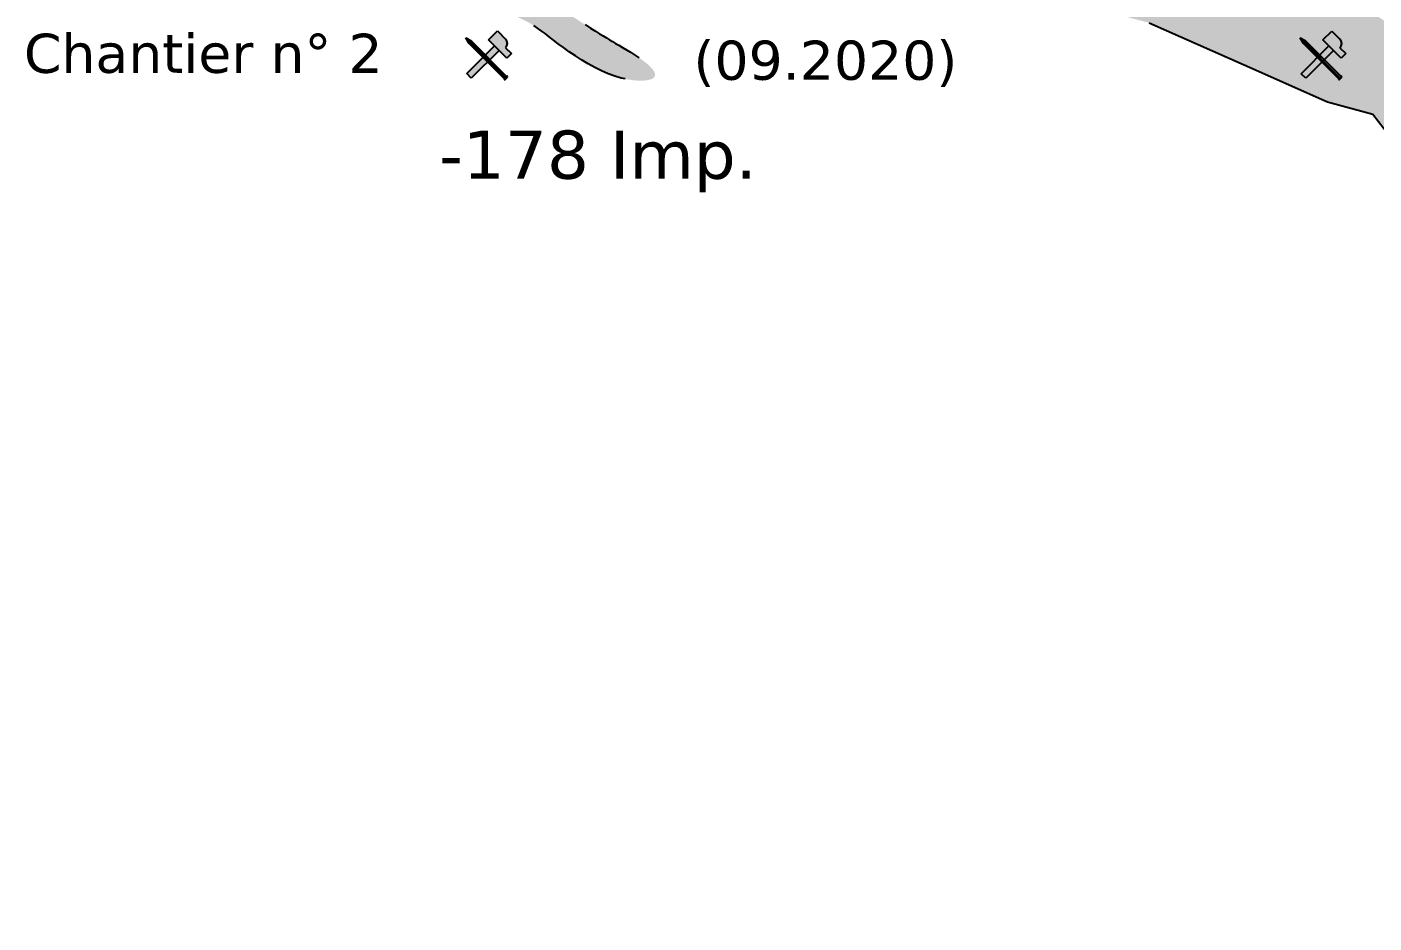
# Model space of a CAD drawing. Header units: metres. Extents: x -1178 to 131, y -250 to 398.
# Drawn here: x 7.2 to 51.96, y -206.53 to -176.75 of the extents above; entities that cross this region are included whole.
import ezdxf

# ---------------------------------------------------------------- set-up
doc = ezdxf.new("R2010")
doc.units = ezdxf.units.M
doc.header["$MEASUREMENT"] = 0
for name, color, linetype in [("Blocs - Courant d'air", 204, 'Continuous'), ('Topo Dessin - Galeries', 1, 'Continuous'), ('Topo Dessin - Légendes Grosses', 250, 'Continuous')]:
    doc.layers.add(name, color=color, linetype=linetype)
doc.layers.add('Topo Dessin - Fond', color=7, linetype='Continuous', true_color=0xdedede)

# ---------------------------------------------------------------- blocks, each defined once
blk = doc.blocks.new('Désob')
at = {"layer": "Blocs - Courant d'air"}
h = blk.add_hatch(color=256, dxfattribs=at)
h.dxf.hatch_style = 1
h.paths.add_polyline_path([(0.846, 0.149), (0.65, 0.345, 0.414758), (0.65, 0.632), (0.382, 0.9), (0.08, 0.607), (0.692, -0.005)])
h.paths.add_polyline_path([(0.432, 0.255), (0.284, 0.403), (-0.637, -0.518), (-0.489, -0.666)])
h = blk.add_hatch(color=256, dxfattribs=at)
h.dxf.hatch_style = 1
h.paths.add_polyline_path([(-0.488, 0.562), (-0.673, 0.673), (-0.562, 0.488), (-0.299, 0.225), (0.622, -0.696), (0.696, -0.622)])
h = blk.add_hatch(color=256, dxfattribs=at)
h.dxf.hatch_style = 1
h.paths.add_polyline_path([(0.71, -0.607, 0.414214), (0.681, -0.607), (0.696, -0.622), (0.622, -0.696), (0.607, -0.71, 0.414214), (0.636, -0.71), (0.71, -0.636, 0.414214)])
h.paths.add_polyline_path([(0.607, -0.681, 0.414214), (0.607, -0.71), (0.622, -0.696)])
for p, q in [((0.08, 0.607), (0.382, 0.9)), ((0.382, 0.9), (0.65, 0.632)), ((-0.673, 0.673), (-0.488, 0.562)), ((-0.562, 0.488), (-0.673, 0.673)), ((-0.673, 0.673), (0.673, -0.673)), ((0.622, -0.696), (-0.562, 0.488)), ((-0.299, 0.225), (-0.562, 0.488)), ((0.696, -0.622), (-0.488, 0.562)), ((0.692, -0.005), (0.08, 0.607)), ((-0.637, -0.518), (0.284, 0.403)), ((0.432, 0.255), (-0.489, -0.666)), ((0.65, 0.345), (0.846, 0.149)), ((0.846, 0.149), (0.692, -0.005)), ((-0.489, -0.666), (-0.637, -0.518)), ((0.607, -0.681), (0.607, -0.681)), ((0.607, -0.71), (0.607, -0.71)), ((0.607, -0.71), (0.607, -0.71)), ((0.607, -0.71), (0.607, -0.71)), ((0.696, -0.622), (0.622, -0.696)), ((0.636, -0.71), (0.71, -0.636)), ((0.681, -0.607), (0.681, -0.607)), ((0.71, -0.607), (0.71, -0.607)), ((0.71, -0.607), (0.71, -0.607))]:
    blk.add_line(p, q, dxfattribs=at)
for centre, radius, start, end in [((0.507, 0.489), 0.203, 315, 45), ((0.622, -0.696), 0.02, 135, 225), ((0.622, -0.696), 0.02, 225, 315), ((0.696, -0.622), 0.02, 45, 135), ((0.696, -0.622), 0.02, 315, 45)]:
    blk.add_arc(centre, radius, start, end, dxfattribs=at)

msp = doc.modelspace()

# ---------------------------------------------------------------- hatches: boundary and pattern name
at = {"layer": 'Topo Dessin - Fond'}
h = msp.add_hatch(color=256, dxfattribs=at)
h.dxf.hatch_style = 1
h.paths.add_polyline_path([(22.511, -174.458), (22.461, -174.38), (22.418, -174.293), (22.383, -174.194), (22.354, -174.081), (22.33, -173.956), (22.309, -173.822), (22.292, -173.681), (22.275, -173.536), (22.259, -173.39), (22.241, -173.246), (22.22, -173.106), (22.194, -172.973), (22.158, -172.851), (22.103, -172.743), (22.024, -172.652), (21.913, -172.583), (21.764, -172.538), (21.569, -172.521), (21.322, -172.536), (20.657, -174.971), (20.813, -175.007), (20.917, -175.045), (20.981, -175.085), (21.014, -175.128), (21.027, -175.174), (21.03, -175.225), (21.032, -175.28), (21.043, -175.34), (21.064, -175.404), (21.097, -175.47), (21.141, -175.537), (21.197, -175.604), (21.267, -175.669), (21.35, -175.73), (21.447, -175.788), (21.558, -175.84), (21.682, -175.887), (21.817, -175.93), (21.961, -175.971), (22.113, -176.009), (22.269, -176.048), (22.429, -176.087), (22.59, -176.127), (22.751, -176.169), (22.91, -176.215), (23.068, -176.263), (23.222, -176.314), (23.372, -176.369), (23.518, -176.428), (23.658, -176.491), (23.792, -176.558), (23.919, -176.629), (24.042, -176.705), (24.164, -176.787), (24.287, -176.876), (24.415, -176.971), (24.55, -177.074), (24.696, -177.186), (24.856, -177.306), (25.031, -177.435), (25.221, -177.57), (25.422, -177.708), (25.632, -177.845), (25.849, -177.976), (26.071, -178.1), (26.293, -178.212), (26.515, -178.308), (26.734, -178.386), (26.947, -178.447), (27.149, -178.49), (27.339, -178.518), (27.514, -178.532), (27.669, -178.532), (27.801, -178.52), (27.909, -178.496), (27.988, -178.463), (28.04, -178.42), (28.067, -178.369), (28.068, -178.31), (28.047, -178.244), (28.003, -178.173), (27.939, -178.096), (27.856, -178.015), (27.755, -177.931), (27.641, -177.845), (27.515, -177.758), (27.384, -177.672), (27.249, -177.587), (27.116, -177.506), (26.987, -177.429), (26.866, -177.358), (26.757, -177.294), (26.655, -177.234), (26.555, -177.175), (26.453, -177.113), (26.345, -177.047), (26.224, -176.973), (26.087, -176.887), (25.928, -176.787), (25.745, -176.67), (25.54, -176.539), (25.32, -176.398), (25.089, -176.249), (24.852, -176.097), (24.616, -175.943), (24.384, -175.792), (24.163, -175.648), (23.956, -175.512), (23.764, -175.385), (23.587, -175.267), (23.424, -175.158), (23.274, -175.057), (23.138, -174.964), (23.015, -174.878), (22.903, -174.8), (22.804, -174.728), (22.716, -174.661), (22.638, -174.595), (22.57, -174.528)])
h = msp.add_hatch(color=256, dxfattribs=at)
h.dxf.hatch_style = 1
h.paths.add_polyline_path([(53.363, -177.254), (51.975, -176.329), (48.966, -176.252), (46.73, -175.096), (44.93, -174.685), (42.667, -174.634), (41.819, -173.735), (40.713, -172.733), (39.129, -173.33), (39.336, -175.087), (39.723, -175.888), (42.542, -176.095), (44.481, -176.611), (47.636, -178.006), (50.414, -179.237), (51.913, -179.65), (53.232, -181.355), (54.99, -182.492), (55.223, -184.688), (55.352, -186.523), (55.82, -189.894), (56.053, -192.141), (56.829, -193.304), (58.484, -193.304), (59.44, -192.658), (59.233, -190.746), (59.027, -188.137), (58.639, -185.734), (58.665, -185.114), (59.052, -185.166), (59.776, -186.793), (60.501, -189.17), (62.983, -190.72), (64.819, -191.625), (66.112, -193.562), (68.982, -193.976), (70.146, -194.182), (70.508, -195.216), (70.449, -197.854), (70.023, -197.919), (67.809, -197.847), (65.802, -197.899), (64.793, -197.837), (64.68, -198.444), (66.245, -198.67), (69.652, -199.02), (70.517, -199.413), (70.827, -200.239), (73.051, -199.749), (75.352, -200.291), (79.464, -201.686), (81.015, -202.255), (82.489, -202.642), (83.12, -201.94), (83.616, -201.155), (84.278, -201.609), (84.071, -203.882), (84.609, -206.527), (93.014, -202.571), (90.791, -193.9), (89.945, -188.19), (86.735, -188.593), (86.526, -189.902), (86.474, -191.212), (85.06, -194.397), (83.697, -196.195), (81.82, -196.195), (74.177, -195.235), (72.301, -194.516), (71.632, -192.82), (70.089, -189.738), (67.03, -188.787), (65.098, -185.409), (63.581, -184.176), (61.113, -182.429), (59.39, -179.604), (58.105, -179.038), (55.651, -178.847), (54.211, -178.718)])

# ---------------------------------------------------------------- linework, layer by layer
at = {"layer": 'Topo Dessin - Galeries'}
for points in [[(27.075, -178.474), (26.947, -178.447), (26.734, -178.386), (26.515, -178.308), (26.293, -178.212), (26.071, -178.1), (25.849, -177.976), (25.632, -177.845), (25.422, -177.708), (25.221, -177.57), (25.031, -177.435), (24.856, -177.306), (24.696, -177.186), (24.55, -177.074), (24.415, -176.971), (24.287, -176.876), (24.164, -176.787), (24.042, -176.705)], [(25.745, -176.67), (25.928, -176.787), (26.087, -176.887), (26.224, -176.973), (26.345, -177.047), (26.453, -177.113), (26.555, -177.175), (26.655, -177.234), (26.757, -177.294), (26.866, -177.358), (26.987, -177.429), (27.116, -177.506), (27.249, -177.587), (27.384, -177.672), (27.515, -177.758), (27.536, -177.773)], [(44.481, -176.611), (47.636, -178.006), (50.414, -179.237), (51.913, -179.65), (53.232, -181.355)]]:
    msp.add_lwpolyline(points, dxfattribs=at)

# ---------------------------------------------------------------- block references
at = {"layer": "Blocs - Courant d'air"}
for p in [(22.455, -177.782), (50.173, -177.784)]:
    msp.add_blockref('Désob', p, dxfattribs=at)

# ---------------------------------------------------------------- texts
at = {"layer": 'Topo Dessin - Légendes Grosses', "linetype": 'Continuous', "attachment_point": 1}
for s, width, heights, insert, char_height in [('\\A1;\\pxqc;{\\fVerdana|b0|i0|c0|p34;CA (09.2020)}', 10.15732, [0], (28.651, -175.036), 1.3), ('{\\fVerdana|b0|i0|c0|p34;Chantier n° 2}', 12.58061, [1.892], (7.104, -176.973), 1.3), ('{\\fVerdana|b0|i0|c0|p34;-178 Imp.}', 11.90011, [0], (20.893, -180.191), 1.6)]:
    msp.add_mtext_dynamic_manual_height_columns(s, width=width, gutter_width=12.5, heights=heights, dxfattribs=dict(at, insert=insert, char_height=char_height))

doc.saveas('drawing.dxf')
